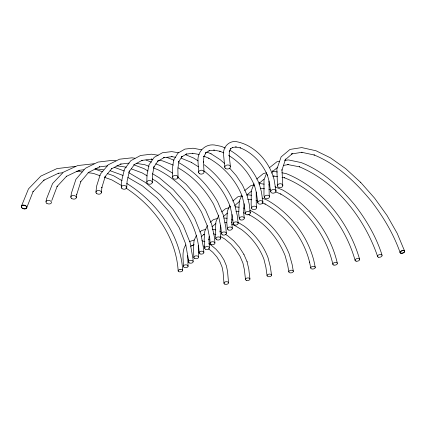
<?xml version="1.0" encoding="UTF-8"?>
<svg xmlns="http://www.w3.org/2000/svg" width="426" height="426" viewBox="0 0 426 426"><rect width="100%" height="100%" fill="white"/><g stroke="black" fill="none" stroke-linecap="round" stroke-linejoin="round"><path stroke-width="0.64" d="M152.284 182.509A2.742 1.912 1.5 0 0 148.344 180.613A2.742 1.912 1.5 0 0 148.024 183.91A2.742 1.912 1.5 0 0 152.284 182.509L152.401 175.363L154.058 166.486M146.816 182.19L146.997 174.82L148.999 164.841L154.201 157.338L162.524 152.71L171.726 151.619L178.648 152.764M231.978 214.454L231.669 222.564L231.685 222.127L232.298 228.309M244.055 203.681L243.688 212.973L244.29 218.107M126.74 187.531L127.092 181.199L129.472 170.879L129.051 171.854L134.552 164.372L134.126 164.702L142.231 160.256L141.746 160.421L151.805 159.127L151.358 159.116L152.614 159.313M220.471 225.327L220.114 231.622L220.12 231.196L220.689 238.182M121.261 187.222L121.682 180.667L124.429 169.244L130.809 160.703L140.58 155.469L151.432 154.18L158.2 155.24M209.118 236.435L208.889 239.524L208.889 239.114L209.448 247.746M198.239 245.637L198.559 257.011M101.425 192.504L101.915 187.243L101.814 187.733L105.275 176.327L104.998 176.769L111.873 168.499L111.458 168.824L121.106 163.946L120.643 164.106L129.067 163.099M95.935 192.206L96.596 186.199L100.376 174.133L108.177 164.835L119.493 159.196L131.964 157.822L134.983 158.254M76.334 197.44L76.755 194.229L76.669 194.709L80.849 181.439M70.838 197.142L71.392 193.228L75.913 179.314L85.386 168.286L97.959 162.098L112.31 160.352L115.952 160.847M46.013 201.578L46.45 199.075L52.579 183.547L63.405 172.179L77.686 165.56L94.146 163.722M259.083 184.197L259.753 182.408L259.189 183.34L263.96 179.213M271.9 173.228L272.8 170.847L272.209 171.8L277.475 167.445M51.775 200.566L57.249 186.135L57.004 186.567L66.701 176.103L66.323 176.417L79.3 170.214L78.869 170.363L83.938 169.74M254.029 183.787L251.265 190.896L251.164 204.885L251.596 208.197M266.543 173.377L264.003 179.868L263.966 194.922L264.328 197.302M26.774 207.627A2.79 1.757 9.5 0 0 23.148 205.263A2.79 1.757 9.5 0 0 22.253 208.186A2.79 1.757 9.5 0 0 26.774 207.627L33.169 191.407L32.94 191.838L44.123 179.958L43.761 180.273L58.559 173.174L58.144 173.323L62.595 172.738M21.428 206.205L28.478 188.904L40.816 176.114L56.94 168.6L75.375 166.38M246.952 195.539L247.458 194.352L247.117 194.762L251.415 191.215M229.752 205.598L227.303 211.365L226.792 222.553L227.377 228.916M285.372 159.532L285.606 158.994L281.911 170.246L281.969 169.697L282.789 185.534A2.678 2.008 -2.9 0 1 280.265 187.68A2.625 1.97 -2.9 0 1 277.496 185.869L276.868 169.181L281.123 156.896L290.037 149.414L301.73 147.588L315.985 150.756L330.565 157.918L345.678 168.637L360.652 182.355M241.83 195.31L239.295 201.12L238.698 213.389L239.29 218.724M218.847 215.173L215.929 221.808L215.322 231.611L215.854 238.773M207.366 225.53L204.831 231.121L204.176 239.108L204.688 248.326M196.466 235.322L194.086 240.445L193.436 247.043L193.873 257.576M185.821 244.849C181.444 251.106 183.521 259.115 183.318 266.181M153.914 167.013L153.605 167.471L158.28 160.575L157.519 161.374L164.175 157.551L163.675 157.721L172.109 156.635L171.641 156.624L175.496 157.269M230.423 148.876L230.801 148.386L229.172 151.677L229.38 151.118L229.161 155.714L229.177 155.165L230.391 166.646M80.589 181.881L88.72 172.221L88.32 172.546L99.604 166.79L99.157 166.944L107.517 165.858M201.21 236.792L203.873 234.46L203.474 234.71L204.65 234.353M190.827 246.494L192.217 245.28L191.817 245.525L194.261 244.748M223.501 216.525L227.473 213.064M211.988 226.834L215.79 223.517L215.38 223.772M234.715 205.593L239.843 201.147M284.994 159.974L292.518 153.509L291.496 153.983L302.103 152.263L301.581 152.258L314.404 155.048L313.983 154.904C337.009 164.282 355.364 181.907 371.009 200.784C383.166 216.52 393.464 233.725 400.105 252.533M199.799 232.01L201.573 230.578L205.774 229.342M210.146 222.345L213.463 219.603L217.292 218.538M221.674 211.951L225.61 208.687L229.268 207.728M232.761 201.045L237.921 196.764L241.558 195.875M256.702 179.08L263.422 173.515L266.554 172.85M244.694 190.566L250.93 185.614L253.992 184.948M269.775 167.455L276.932 161.768L279.424 161.294M230.402 148.914L232.814 147.295L232.245 147.476L236.217 146.981L235.674 146.975L240.477 147.944L240.056 147.779C252.437 152.636 262.187 163.137 267.421 175.23L267.32 174.873L268.833 180.278L270.686 191.663M189.49 241.59L194.277 239.982M272.869 176.321L274.094 176.066L273.598 176.039L277.48 176.678M259.104 183.894L260.382 183.627L264.131 184.154M272.416 171.683L274.216 171.449L277.417 171.998M283.338 165.442L288.285 164.574L287.779 164.558L299.622 166.859L299.217 166.704C336.284 182.179 363.596 217.244 376.903 254.397L377.532 256.521M284.648 160.442L288.423 159.92L301.182 162.583C322.807 170.991 340.118 187.286 354.714 204.895C365.977 219.491 375.439 235.498 381.371 253.012L382.053 255.27M212.404 229.199L215.838 229.939M224.907 222.548L226.733 222.686M223.985 218.021L227.074 218.272M235.908 211.408L238.965 211.695M235.141 206.834L239.05 207.233M247.756 199.352L251.606 199.799M247.048 194.703L251.5 195.257M76.259 171.209L82.17 171.96M88.081 172.711L93.331 173.382L100.094 175.768M94.998 168.643L103.545 169.825M116.756 165.81L126.405 167.184M260.254 188.201L264.594 188.83M268.934 189.458L270.169 189.639M268.705 184.852L270.009 185.054M136.395 163.392L144.776 164.692L148.999 166.316M158.903 160.314L162.673 160.916L173.281 165.102M282.012 177.418L284.605 177.844L284.211 177.679C319.127 191.38 345.092 224.944 355.13 260.478M281.9 172.775L286.139 173.595C322.061 187.893 349.054 222.649 359.597 259.237M199.192 154.478L192.44 153.269L192.93 153.28L186.055 154.153L186.577 153.983L181.279 157.167L182.072 156.353L178.744 161.731L178.904 161.193L177.855 168.621L178.057 177.445A2.742 1.933 -0.8 0 1 173.733 178.856A2.742 1.933 -0.8 0 1 174.197 175.517A2.742 1.933 -0.8 0 1 178.057 177.445M201.679 149.83L193.026 148.211L184.927 149.089L177.972 153.094L173.68 160.075L172.466 168.073L172.599 177.115M201.908 240.733L204.885 241.68M213.517 233.821L215.929 234.619M231.835 224.395L234.273 225.248L241.505 229.555C251.58 237.149 259.509 247.479 263.955 259.306L265.899 267.267L267.07 275.681M104.397 177.285L111.766 179.889L121.389 185.432M231.733 219.667L232.953 220.104M95.104 169.154L102.512 171.806M107.448 173.574L113.62 175.784L122.15 180.736M110.116 170.73L123.023 175.421M114.376 167.338L124.264 170.98M243.624 212.808L245.461 213.49M247.905 214.39L249.737 215.071M131.277 168.85L142.151 172.903L147.204 175.906M243.523 208.021L244.748 208.479M249.625 210.316L251.729 211.152C268.806 220.349 281.905 236.015 289.179 253.885L292.108 264.349L293.328 271.298A2.268 1.321 -8.8 0 1 290.005 272.842A2.268 1.321 -8.8 0 1 289.893 270.547A2.268 1.321 -8.8 0 1 293.328 271.298M133.705 164.745L144.041 168.653L147.998 171.023M153.829 168.169L157.838 169.67C176.204 179.224 191.444 194.224 201.541 212.276L207.084 225.343L209.778 238.422L210.119 243.539M145.985 160.032L151.454 162.162M155.703 163.824L159.958 165.48L172.546 173.121M256.063 200.486L257.89 201.205M262.155 202.872L265.206 204.065L264.919 203.921C286.82 216.28 303.632 237.809 309.622 262.294L309.548 261.979L310.746 267.965M262.054 198.063L267.203 200.135C289.978 213.106 307.508 235.477 313.925 260.957L315.267 267.421A2.284 1.326 -10.1 0 1 311.88 268.982A2.284 1.326 -10.1 0 1 311.869 266.66A2.284 1.326 -10.1 0 1 315.267 267.421M166.87 157.38L174.005 160.24M181.279 158.243L191.423 162.365L191.178 162.242L198.5 166.832M185.528 154.686L193.612 158.035L198.09 160.863M275.558 191.87L280.947 194.102L280.649 193.963C306.496 209.118 326.305 235.056 332.892 264.402M204.065 156.225L208.921 158.264L208.655 158.142C223.751 166.678 236.047 180.283 242.298 196.524L242.181 196.205L244.231 204.757L245.28 213.453M274.898 186.758L282.955 190.156C309.697 205.976 330.267 232.788 337.312 263.172M206.903 152.055L211.147 153.861L220.242 159.718L224.523 163.446M210.881 153.749L211.147 153.861M223.831 152.923L219.763 151.161L220.151 151.326L213.777 150.112L214.289 150.122L208.905 150.799L209.443 150.628L205.396 153.184L206.221 152.364L203.804 156.693L203.985 156.15L203.415 162.157L203.41 161.63L204.059 171.822M225.269 148.056L221.429 146.384L214.395 144.984C204.459 143.716 196.78 152.487 198.047 162.136L198.623 172.509M203.703 246.015L204.757 246.606M208.708 243.709L210.859 244.934L215.987 249.205L220.37 254.226L223.954 259.94L226.408 265.851L227.559 271.532L228.533 282.747M125.915 188.042C154.116 206.29 176.124 236.819 178.185 271.064A2.29 1.209 -9.1 0 0 180.789 271.783A2.332 1.23 -9.1 0 0 182.701 270.153C180.187 234.167 156.715 202.073 126.698 183.372M220.609 236.584L224.88 239.045L230.727 243.949L235.897 249.87L240.024 256.319L242.921 263.06L244.407 269.743L245.477 279.499M127.853 177.424L142.63 186.055L157.109 198.047L169.548 212.191L179.165 227.596L185.619 243.763L188.409 259.892L188.398 259.54L188.484 262.054M225.705 234.513L227.537 235.605L233.805 240.882L239.359 247.234L243.928 254.423M128.588 172.573L145.25 182.392L160.245 194.852L173.142 209.512L183.265 225.636L190.06 242.479L193.031 259.136L193.127 261.489M152.252 178.909L156.736 181.582L170.054 192.77L181.503 205.864C191.375 219.694 198.495 235.775 199.134 252.938M152.519 173.733L159.399 177.866L173.265 189.533L185.172 203.165L194.629 218.261L200.934 233.837L203.665 249.088L203.852 252.368M238.134 222.473L244.178 226.11C254.839 234.178 263.252 245.115 268.013 257.629L270.302 266.564L271.548 275.143A2.258 1.315 -7.5 0 1 268.295 276.676A2.258 1.315 -7.5 0 1 268.087 274.408A2.258 1.315 -7.5 0 1 271.548 275.143M249.466 214.917C265.749 223.607 278.231 238.539 285.085 255.573L287.678 265.052L288.828 271.836M178.121 167.844C193.143 176.257 205.087 189.416 213.58 204.278L218.554 215.993L220.945 227.649L221.461 233.831M178.819 162.684C195.209 171.699 208.463 185.709 217.675 201.897L223.197 214.709L225.764 226.888L226.339 233.235M228.9 155.596C240.429 162.647 249.577 173.515 254.679 186.024L254.567 185.688L256.377 192.674L257.794 202.739M229.827 150.181C242.921 157.934 253.529 169.915 259.312 184.021L261.415 191.87L262.933 202.1A2.588 1.731 -8.1 0 1 259.226 204.065A2.588 1.731 -8.1 0 1 258.939 201.077A2.588 1.731 -8.1 0 1 262.933 202.1M208.436 248.693L212.846 252.336L216.818 256.883L220.024 262.011L222.084 267.081L223.096 272.241L223.991 283.29M177.658 177.168L186.125 184.304L196.934 196.54L205.55 209.911L211.642 224.023L214.528 237.644L214.917 242.953M204.31 171.172C216.019 180.475 225.13 192.962 230.344 206.983L230.216 206.674L232.463 216.797L233.171 223.81M204.251 164.755C217.75 175.208 228.868 188.947 234.806 205.066L237.357 216.019L238.134 223.197M360.572 182.259L374.566 198.106L386.994 215.423L397.24 233.443L404.631 251.143M229.646 168.137L236.371 175.8L242.506 185.108L246.958 194.89L249.194 203.969L250.328 212.824A2.545 1.677 -7 0 1 246.713 214.731A2.545 1.677 -7 0 1 246.366 211.844A2.545 1.677 -7 0 1 250.328 212.824M247.048 261.628L248.784 269.051L249.934 278.961M243.869 254.29L247.149 261.862M276.037 190.997A2.7 1.832 -9.4 0 0 271.91 189.9A2.7 1.832 -9.4 0 0 272.134 193.074A2.7 1.832 -9.4 0 0 276.037 190.997L274.062 179.447C269.461 161.758 254.812 145.042 236.334 141.65C228.395 140.426 222.202 148.141 223.661 155.687L224.79 167.354M269.509 196.658A2.615 1.763 -8.8 0 0 265.494 195.614A2.615 1.763 -8.8 0 0 265.749 198.654A2.615 1.763 -8.8 0 0 269.509 196.658L269.163 194.474L269.03 181.071M256.692 207.563A2.567 1.704 -7.5 0 0 252.709 206.562A2.567 1.704 -7.5 0 0 253.028 209.496A2.567 1.704 -7.5 0 0 256.692 207.563L256.255 204.432L256.207 192.078M187.69 255.408L188.063 266.356A2.386 1.438 -2.4 0 1 184.282 267.464A2.386 1.438 -2.4 0 1 184.73 264.972A2.386 1.438 -2.4 0 1 188.063 266.356M178.185 271.064A2.332 1.23 -9.1 0 1 180.097 269.429M180.06 269.461A2.29 1.209 -9.1 0 1 182.669 270.185M400.12 252.341A2.38 1.118 -19.4 0 0 402.064 253.129A2.38 1.118 -19.4 0 0 404.625 251.446A2.338 1.097 -19.4 0 0 402.719 250.664A2.338 1.097 -19.4 0 0 400.2 252.325M282.789 185.534A2.625 1.97 -2.9 0 0 280.015 183.712A2.678 2.008 -2.9 0 0 277.496 185.869M225.812 168.653A2.822 2.023 -5.8 0 0 230.37 167.178A2.822 2.023 -5.8 0 0 226.584 165.15A2.822 2.023 -5.8 0 0 225.812 168.653M21.763 207.654A2.79 1.842 18.1 0 0 26.455 208.282A2.79 1.842 18.1 0 0 23.856 205.087A2.79 1.842 18.1 0 0 21.763 207.654M199.677 173.76A2.748 1.96 -3.2 0 0 204.065 172.333A2.748 1.96 -3.2 0 0 200.284 170.379A2.748 1.96 -3.2 0 0 199.677 173.76M234.066 224.848A2.503 1.624 -5.9 0 0 238.113 223.623A2.503 1.624 -5.9 0 0 234.785 222.026A2.503 1.624 -5.9 0 0 234.066 224.848M121.99 188.585A2.742 1.88 3.5 0 0 126.618 188.01A2.742 1.88 3.5 0 0 123.391 185.512A2.742 1.88 3.5 0 0 121.99 188.585M222.361 234.838A2.46 1.571 -5 0 0 226.323 233.645A2.46 1.571 -5 0 0 223.011 232.106A2.46 1.571 -5 0 0 222.361 234.838M96.723 193.548A2.753 1.853 5.3 0 0 101.324 192.978A2.753 1.853 5.3 0 0 97.996 190.518A2.753 1.853 5.3 0 0 96.723 193.548M211.024 244.508A2.423 1.523 -4.1 0 0 214.912 243.352A2.423 1.523 -4.1 0 0 211.61 241.867A2.423 1.523 -4.1 0 0 211.024 244.508M71.68 198.473A2.758 1.821 6.9 0 0 76.254 197.904A2.758 1.821 6.9 0 0 72.825 195.475A2.758 1.821 6.9 0 0 71.68 198.473M200.044 253.875A2.386 1.475 -3.4 0 0 203.852 252.751A2.386 1.475 -3.4 0 0 200.571 251.324A2.386 1.475 -3.4 0 0 200.044 253.875M46.855 203.351A2.774 1.789 8.3 0 0 51.408 202.787A2.774 1.789 8.3 0 0 47.877 200.39A2.774 1.789 8.3 0 0 46.855 203.351M189.405 262.954A2.348 1.427 -2.7 0 0 193.138 261.862A2.348 1.427 -2.7 0 0 189.874 260.483A2.348 1.427 -2.7 0 0 189.405 262.954M246.255 280.329A2.247 1.305 -6.2 0 0 249.908 279.307A2.247 1.305 -6.2 0 0 246.958 278.045A2.247 1.305 -6.2 0 0 246.255 280.329M224.827 284.131A2.29 1.326 -4.9 0 0 228.517 283.093A2.29 1.326 -4.9 0 0 225.445 281.82A2.29 1.326 -4.9 0 0 224.827 284.131M401.036 253.252A2.375 1.337 -15 0 0 404.7 251.622A2.375 1.337 -15 0 0 401.441 250.818A2.375 1.337 -15 0 0 401.036 253.252M205.604 249.274A2.402 1.496 -3.7 0 0 209.448 248.134A2.402 1.496 -3.7 0 0 206.157 246.681A2.402 1.496 -3.7 0 0 205.604 249.274M194.794 258.497A2.364 1.448 -3 0 0 198.564 257.389A2.364 1.448 -3 0 0 195.289 255.983A2.364 1.448 -3 0 0 194.794 258.497M216.754 239.758A2.439 1.544 -4.5 0 0 220.679 238.587A2.439 1.544 -4.5 0 0 217.377 237.074A2.439 1.544 -4.5 0 0 216.754 239.758M228.272 229.933A2.481 1.597 -5.4 0 0 232.282 228.73A2.481 1.597 -5.4 0 0 228.959 227.159A2.481 1.597 -5.4 0 0 228.272 229.933M333.92 265.094A2.306 1.331 -11.4 0 0 337.376 263.518A2.306 1.331 -11.4 0 0 334.011 262.746A2.306 1.331 -11.4 0 0 333.92 265.094M240.173 219.784A2.524 1.651 -6.4 0 0 244.263 218.543A2.524 1.651 -6.4 0 0 240.93 216.914A2.524 1.651 -6.4 0 0 240.173 219.784M356.12 261.175A2.327 1.337 -12.6 0 0 359.645 259.583A2.327 1.337 -12.6 0 0 356.317 258.8A2.327 1.337 -12.6 0 0 356.12 261.175M378.496 257.229A2.348 1.337 -13.8 0 0 382.09 255.616A2.348 1.337 -13.8 0 0 378.794 254.823A2.348 1.337 -13.8 0 0 378.496 257.229"/></g></svg>
